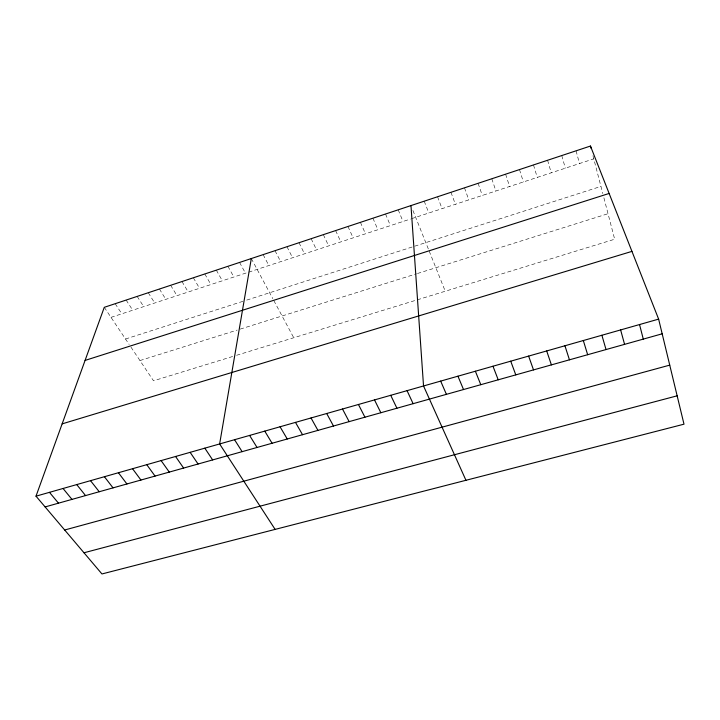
<?xml version="1.0" encoding="UTF-8"?>
<svg xmlns="http://www.w3.org/2000/svg" width="720" height="720" viewBox="0 0 720 720"><rect width="100%" height="100%" fill="white"/><g stroke="black" fill="none" stroke-linecap="round" stroke-linejoin="round"><path stroke-width="0.54" stroke-dasharray="3.6 2.7" d="M110.997 317.358L247.581 272.511M248.643 272.169L410.391 219.06M411.453 218.709L593.784 158.85M125.514 339.012L244.656 300.771M246.717 300.105L600.939 186.408M139.959 360.567L237.177 330.066M240.21 329.112L416.457 273.816M417.474 273.501L608.031 213.714M232.623 356.499L153.513 380.79L130.383 346.275M236.574 355.293L614.664 239.229L603.333 195.633M104.274 307.323L129.168 344.457M115.173 303.714L121.833 313.803M126.135 300.078L132.732 310.221M137.169 296.415L143.694 306.621M148.266 292.734L154.728 303.003M159.435 289.026L165.825 299.358M170.667 285.3L176.994 295.686M181.98 281.547L188.226 292.005M193.356 277.776L199.53 288.288M204.804 273.978L210.906 284.553M216.324 270.153L222.354 280.8M227.916 266.31L233.874 277.011M239.58 262.44L245.457 273.213M251.316 258.543L272.79 298.629M273.834 300.582L293.742 337.743M263.133 254.628L268.857 265.527M275.022 250.686L280.665 261.648M286.983 246.717L292.554 257.751M299.025 242.721L304.515 253.818M311.148 238.698L316.548 249.867M323.343 234.657L328.662 245.889M335.619 230.58L340.857 241.893M347.976 226.485L353.124 237.861M360.414 222.354L365.472 233.811M372.924 218.205L377.901 229.725M385.524 214.02L390.411 225.621M398.205 209.817L403.002 221.49M412.929 210.474L428.436 249.219M429.192 251.1L445.248 291.231M424.215 201.186L428.823 213.012M437.544 196.767L442.053 208.665M450.972 192.312L455.373 204.291M464.49 187.83L468.792 199.881M478.098 183.312L482.301 195.453M491.796 178.767L495.9 190.989M505.602 174.195L509.589 186.489M519.498 169.578L523.377 181.962M533.484 164.943L537.264 177.408M547.578 160.263L551.25 172.809M561.771 155.556L565.326 168.192M576.063 150.813L579.501 163.539M592.947 155.646L602.802 193.581"/><path stroke-width="1.08" d="M251.316 258.543L219.627 443.961L275.13 529.398M36 496.17L104.274 307.323L590.454 146.043L658.629 319.122L684 424.179L101.952 573.957L36 496.17L658.629 319.122M85.086 360.414L609.129 193.455M62.136 423.873L631.944 251.379M45.117 506.925L662.175 333.81M64.683 530.001L669.735 365.13M83.988 552.771L677.151 395.82M49.473 492.345L58.491 503.172M63.054 488.484L71.973 499.392M76.734 484.587L85.554 495.585M90.522 480.672L99.243 491.742M104.418 476.721L113.031 487.872M118.422 472.734L126.927 483.975M132.543 468.72L140.94 480.042M146.772 464.679L155.052 476.082M161.109 460.593L169.281 472.095M175.563 456.489L183.618 468.072M190.134 452.34L198.072 464.013M204.822 448.164L212.643 459.927M234.549 439.713L242.127 451.656M249.597 435.438L257.049 447.471M264.762 431.118L272.088 443.25M280.053 426.771L287.244 438.993M295.479 422.388L302.535 434.709M311.022 417.969L317.943 430.389M326.7 413.514L333.477 426.024M342.504 409.014L349.146 421.632M358.434 404.487L364.941 417.204M374.508 399.915L380.862 412.731M390.717 395.307L396.927 408.222M407.061 390.663L413.118 403.686M465.948 480.294L423.54 385.974L410.976 205.578M440.667 381.105L446.409 394.344M457.947 376.191L463.527 389.538M475.38 371.232L480.798 384.696M492.975 366.228L498.213 379.809M510.723 361.179L515.781 374.877M528.624 356.094L533.511 369.9M546.696 350.955L551.403 364.887M564.93 345.771L569.448 359.82M583.326 340.533L587.655 354.717M601.893 335.259L606.033 349.56M620.631 329.931L624.573 344.358M590.454 146.043L591.012 148.176M639.54 324.549L643.284 339.102"/></g></svg>
